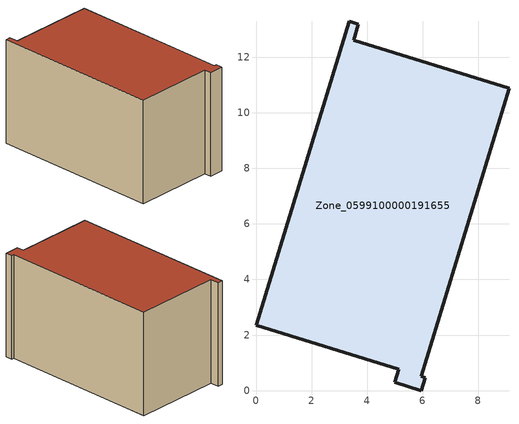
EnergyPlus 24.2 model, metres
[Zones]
Zone_0599100000191655
 floor ground (C_G): 0,2.35 3.36,13.29 3.69,13.19 3.52,12.61 9.11,10.89 5.95,0.51 6.1,0.47 5.96,0 4.99,0.29 5.14,0.76 z0
 wall outside (C_F): 5.95,0.51 9.11,10.89 3.52,12.61 3.69,13.19 3.36,13.29 0,2.35 5.14,0.76 4.99,0.29 5.96,0 6.1,0.47 5.95,0.51 z0:7.05
 roof outside (C_R): 5.96,0 6.1,0.47 5.95,0.51 9.11,10.89 3.52,12.61 3.69,13.19 3.36,13.29 0,2.35 5.14,0.76 4.99,0.29 z7.05
[BUILDING]
Pand.0599100000191655: North Axis=0; Terrain=City; Loads Convergence Tolerance Value=0.04; Temperature Convergence Tolerance Value=0.4; Solar Distribution=FullExterior; Maximum Number of Warmup Days=25; Minimum Number of Warmup Days=1
[Site:Location]
Rotterdam.The.Hague.AP_ZH_NLD Design_Conditions: Latitude=51.96; Longitude=4.45; Time Zone=1; Elevation=-4.5
[SITE:GROUNDTEMPERATURE:BUILDINGSURFACE]
18, 18, 18, 18, 18, 18, 18, 18, 18, 18, 18, 18
[MATERIAL] Thermal Absorptance=0.9; Solar Absorptance=0.7; Visible Absorptance=0.7
Name | Roughness | Thickness | Conductivity | Density | Specific Heat
G.TC.1975-1991 | MediumSmooth | 0.15 | 0.288461 | 540 | 1210
F.TC.1975-1991 | Rough | 0.3 | 0.230769 | 1920 | 840
R.TC.1975-1991 | MediumRough | 0.2 | 0.153846 | 1500 | 1000
[CONSTRUCTION]
C_G: G.TC.1975-1991
C_F: F.TC.1975-1991
C_R: R.TC.1975-1991
[ZONE]
Zone_0599100000191655: Type=1; Multiplier=1; Ceiling Height=Autocalculate; Volume=Autocalculate; Floor Area=autocalculate; Part of Total Floor Area=Yes
[ZONEINFILTRATION:DESIGNFLOWRATE]
Infil_Zone_0599100000191655: Zone or ZoneList or Space or SpaceList=Zone_0599100000191655; Schedule=AlwaysOn; Design Flow Rate Calculation Method=Flow/Area; Flow Rate per Floor Area=0.003; Constant Term Coefficient=1; Temperature Term Coefficient=0; Velocity Term Coefficient=0; Velocity Squared Term Coefficient=0
[HVACTEMPLATE:ZONE:IDEALLOADSAIRSYSTEM]
Zone_0599100000191655: Maximum Heating Supply Air Temperature=50; Minimum Cooling Supply Air Temperature=13; Maximum Heating Supply Air Humidity Ratio=0.0156; Minimum Cooling Supply Air Humidity Ratio=0.0077; Heating Limit=NoLimit; Cooling Limit=NoLimit; Dehumidification Control Type=ConstantSensibleHeatRatio; Cooling Sensible Heat Ratio=0.7; Dehumidification Setpoint=60; Humidification Control Type=None; Humidification Setpoint=30; Outdoor Air Method=None; Outdoor Air Flow Rate per Person=0.00944; Outdoor Air Flow Rate per Zone Floor Area=0; Outdoor Air Flow Rate per Zone=0; Demand Controlled Ventilation Type=None; Outdoor Air Economizer Type=NoEconomizer; Heat Recovery Type=None; Sensible Heat Recovery Effectiveness=0.7; Latent Heat Recovery Effectiveness=0.65
[ZONECONTROL:THERMOSTAT]
ThermostatControl_Zone_0599100000191655: Zone or ZoneList=Zone_0599100000191655; Control Type Schedule=DualSetpointControlType; Control 1=Thermostat_Zone_0599100000191655; Temperature Difference Between Cutout And Setpoint=0
[THERMOSTATSETPOINT:DUALSETPOINT]
Thermostat_Zone_0599100000191655: Heating Setpoint Temperature Schedule=HeatingSetpoint_Zone_0599100000191655; Cooling Setpoint Temperature Schedule=CoolingSetpoint_Zone_0599100000191655
[SCHEDULE:COMPACT]
HeatingSetpoint_Zone_0599100000191655: Through: 12/31, For: AllDays, Until: 24:00, 21
CoolingSetpoint_Zone_0599100000191655: Through: 12/31, For: AllDays, Until: 24:00, 24
DualSetpointControlType: Through: 12/31, For: AllDays, Until: 24:00, 4
AlwaysOn: Through: 12/31, For: AllDays, Until: 24:00, 1
